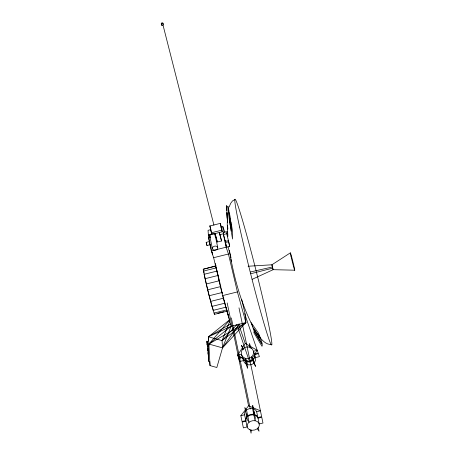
<?xml version="1.0" encoding="UTF-8"?>
<svg xmlns="http://www.w3.org/2000/svg" width="456" height="456" viewBox="0 0 456 456"><rect width="100%" height="100%" fill="white"/><g stroke="black" fill="none" stroke-linecap="round" stroke-linejoin="round"><path stroke-width="0.68" d="M227.453 217.426L227.248 224.124L227.88 236.43M247.756 364.737L247.591 368.402L246.559 365.404L246.724 361.739L247.756 364.737A6.219 5.842 -19 0 0 255.645 357.567L259.407 356.632L258.375 353.628L254.613 354.563A6.219 5.842 -19 0 1 249.922 361.75A6.219 5.842 -19 0 1 242.546 357.561L238.784 358.496L239.816 361.5L243.578 360.565A6.219 5.842 -19 0 0 246.297 364.144M249.295 347.079L249.46 343.414L250.492 346.412L250.435 347.637M250.543 347.945L250.6 346.725L251.216 348.521M251.267 430.19L251.062 433.2L250.39 429.985M209.766 361.408L210.011 365.598L216.834 367.502L222.522 347.865L222.072 340.615L229.875 320.916M210.757 229.653L208.061 230.32L208.506 237.479L211.31 250.891L213.636 257.697L222.585 295.602L231.089 326.257L222.522 347.865L208.882 344.058L210.011 365.598M229.186 206.927L230.679 203.313L232.56 200.868L234.794 199.642M209.281 241.583L206.192 242.353L206.973 245.516L210.678 244.598M206.973 245.516L206.192 242.353M227.048 311.209L214.48 314.332C209.737 299.598 206.089 284.453 203.205 269.245L215.905 265.82M214.48 314.332L214.611 314.036M238.596 324.062L245.231 343.408L237.644 355.19L238.682 358.188L242.438 357.253A6.219 5.842 -19 0 0 249.814 361.443A6.219 5.842 -19 0 0 254.505 354.255L258.267 353.32L244.61 313.62M242.438 357.253L241.406 354.255L237.644 355.19L249.62 361.984L257.235 350.316L245.231 343.408M239.314 324.039L222.522 347.865L245.904 322.569L245.453 315.318L241.708 299.467M238.99 307.834L261.641 416.636L257.885 417.571A6.219 4.771 -11.8 0 0 250.572 414.47A6.219 4.771 -11.8 0 0 245.812 420.569L242.056 421.504L240.848 415.712L248.571 405.811L227.179 302.921M220.858 227.139L222.881 226.638L223.326 233.797L226.125 247.209L228.45 254.015L237.405 291.92L245.904 322.569L208.882 344.058L229.733 320.044M208.66 341.094L208.432 336.807L222.072 340.615L236.863 324.609L249.62 361.984M229.528 319.89L208.432 336.807L208.933 345.078M208.882 344.058L231.089 326.257L245.904 322.569L222.072 340.615M290.364 252.846L271.901 264.788L248.098 266.236M230.497 323.999L208.432 336.807L231.089 326.257M252.151 279.334L273.138 269.684L294.741 270.191M250.749 273.742L272.665 268.151L273.138 269.684L271.924 264.793L272.665 268.151M209.897 225.965L220.322 223.377L220.767 224.979L222.192 231.802L211.766 234.39L209.897 225.965L211.766 234.39M211.322 232.788L221.747 230.2L220.322 223.377M208.951 234.72L209.395 237.046L208.951 234.72L212.125 233.934M208.996 235.484L210.267 235.171M208.506 237.479L210.529 236.977M219.285 234.8L223.326 233.797M223.514 234.509L226.689 233.723L226.558 231.625L223.383 232.412L223.514 234.509L226.444 246.097M214.981 233.552L217.33 242.005L221.565 240.956L219.359 232.326M228.422 240.62L225.247 241.406L225.321 242.552L226.512 247.243L229.687 246.451L228.422 240.62L229.687 246.451M225.321 242.552L228.496 241.765M211.31 250.891L226.125 247.209M213.636 257.697L228.45 254.015M203.205 269.245L215.773 266.122M203.467 271.069L216.697 267.78M204.1 274.295L216.668 271.172M205.057 278.707L218.287 275.418M206.277 283.997L219.507 280.708M207.679 289.805L220.909 286.516M209.161 295.744L222.391 292.456M222.585 295.602L237.405 291.92M210.626 301.399L223.856 298.11M211.977 306.392L225.207 303.103M213.117 310.376L225.686 307.253M213.972 313.084L226.541 309.96M217.917 313.209L223.867 311.733M257.235 350.316L253.473 351.251A6.219 5.842 -19 0 1 245.584 358.427L245.425 362.092L246.457 365.096L246.622 361.431L245.584 358.427A6.219 5.842 -19 0 1 243.259 348.578L241.48 345.397L243.105 349.456M240.848 415.712L244.61 414.778A6.219 4.771 -11.8 0 1 245.476 411.084M246.519 410.047L247.728 415.838L245.983 413.307L244.781 407.516L246.519 410.047A6.219 4.771 -11.8 0 1 256.677 411.779L260.439 410.845L248.571 405.811M245.938 421.167L242.176 422.102L243.384 427.893L247.146 426.958L245.938 421.167A6.219 4.771 -11.8 0 1 246.804 417.474M258.005 418.163L261.767 417.229L262.975 423.02L259.213 423.955L258.005 418.163A6.219 4.771 -11.8 0 0 247.853 416.431L246.109 413.905L247.317 419.697L249.056 422.222L247.853 416.431M250.424 271.998L272.528 266.942M271.799 344.383C266.469 345.101 262.439 340.564 259.401 336.841M257.298 428.691L259.042 431.216L258.238 427.357M242.62 348.709L243.213 349.769M252.801 326.336C242.056 305.201 235.285 282.235 230.896 258.997M219.399 281.626L220.003 283.113M229.322 318.772L229.681 319.656M257.589 333.353L259.378 337.816L259.082 335.736M254.505 354.255L253.473 351.251A6.219 5.842 -19 0 0 243.259 348.578M254.613 354.563L255.645 357.567M216.355 268.145L215.996 266.874L219.068 279.425M242.546 357.561L243.578 360.565M222.881 226.638L224.848 232.44M217.54 273.754L218.122 275.601M227.464 312.668L229.117 318.134M216.674 270.003L217.683 273.383M228 246.764L231.027 257.663M221.747 230.2L222.192 231.802M219.216 232.497L221.565 240.956M215.124 233.381L217.33 242.005M209.019 238.824L208.666 237.547L209.937 243.664M209.372 240.945L209.902 242.86M210.963 247.534L210.079 244.342L211.316 249.654M215.865 265.728L215.312 263.75L215.859 266.247M211.669 250.931L212.559 254.129L212.131 252.088M224.74 302.784L227.305 312.103L226.33 307.64M223.018 296.178L224.58 302.197L224.341 300.835M226.689 233.723L228.678 241.532M162.929 24.784L213.938 225.173M222.346 293.567L218.407 277.505M229.59 222.522L227.84 206.152L228.849 210.262L230.092 224.574M228.12 314.264L228.718 316.852M227.23 311.009L228.108 314.931M256.677 411.779L257.885 417.571M215.158 235.171L217.729 247.517M209.868 236.487L212.439 248.833M244.61 414.778L245.812 420.569M231.346 317.946L250.281 409.015M225.287 304.454L225.538 305.737M229.425 250.424L231.323 261.413M227.487 231.642L227.726 234.526M225.372 240.226L225.503 242.324M208.016 349.342L207.93 347.831L207.999 349.119M207.987 348.772C207.925 347.654 208.249 352.488 208.056 349.376M208.261 353.212L208.238 352.853L208.306 354.255M208.637 360.445L208.648 360.588M208.369 356.142L208.392 356.512L208.244 353.845L208.341 355.441M208.289 353.776L208.204 352.209L208.272 353.554M208.335 355.572L208.42 357.077L208.358 355.794M208.603 359.887L208.694 361.454L208.626 360.103M207.081 341.994L207.064 341.664L207.087 342.177M207.201 344.28L207.218 344.628L207.195 344.098M207.879 345.933L207.793 344.326L208.004 348.458M208.027 348.88L208.061 350.128M208.267 353.28L208.335 354.546M208.563 359.117L208.631 360.377M208.295 354.785L208.358 356.005M227.43 221.399L227.458 222.243L226.923 212.524L227.196 218.139M227.59 225.674L227.772 229.1L227.641 226.239M207.879 346.093L207.925 346.953M207.982 347.86L208.027 348.72M208.335 354.865L208.403 356.13M208.489 357.527L208.557 358.798M208.067 350.487L208.289 354.42M208.369 355.247L208.5 357.641M207.868 345.637L207.913 346.531M207.999 348.281L208.044 349.176M208.164 352.106L208.067 349.518M208.187 352.801L208.249 354.038M208.312 354.175L208.381 355.469M208.46 357.173L208.58 359.488M207.161 343.397L207.252 345.192L207.178 343.773M207.166 343.499L207.035 341.105L207.104 342.502M207.081 341.954L207.138 343.009M207.144 343.265L207.201 344.314M227.458 222.243L226.621 205.593L226.643 206.431M208.586 359.402L208.654 360.633M207.862 345.751L207.816 344.873L207.839 345.295M208.54 358.524L208.609 359.818M208.016 348.498L208.078 350.732M226.683 207.32L226.837 210.661M213.22 310.108A20.731 0.667 76 0 1 207.822 290.022M207.662 289.366A20.731 0.667 76 0 1 205.502 280.206M205.348 279.5A20.731 0.667 76 0 1 204.658 276.313M204.522 275.658A20.731 0.667 76 0 1 204.185 273.936M203.986 272.779A20.731 0.667 76 0 1 203.98 271.582M210.609 230.132A2.183 0.781 -13.3 0 1 211.094 229.927M210.501 237.405A2.73 2.092 -11.8 0 1 211.954 233.808A2.73 2.092 -11.8 0 1 215.084 236.265M161.732 24.578A0.969 0.958 -3.6 0 1 161.401 23.267A0.969 0.958 -3.6 0 1 162.729 22.937A0.969 0.958 -3.6 0 1 163.066 24.248M252.761 405.532L252.556 408.542L253.764 414.333L253.969 411.323L252.761 405.532M254.089 411.922L253.884 414.931L255.092 420.723L255.297 417.713L254.089 411.922M254.214 331.369L253.849 332.743L261.995 346.292L262.36 344.913L254.214 331.369L251.096 322.517L258.449 333.137L260.65 338.512L253.302 327.892L261.282 340.381L262.234 343.875L254.214 331.369M253.405 360.109L251.621 356.928L252.652 359.926L254.437 363.113L253.405 360.109M254.539 363.421L252.761 360.24L253.792 363.238L255.577 366.419L254.539 363.421M230.525 218.965L229.351 212.701L230.126 224.808L232.56 239.052L232.303 229.984L231.044 222.004L231.3 231.067L230.525 218.965M249.814 429.769A6.219 4.771 -11.8 0 0 259.339 425.197A6.219 4.771 -11.8 0 0 250.384 421.401A6.219 4.771 -11.8 0 0 249.814 429.769M213.607 250.065A2.73 2.092 -11.8 0 0 217.786 248.064A2.73 2.092 -11.8 0 0 213.858 246.4A2.73 2.092 -11.8 0 0 213.607 250.065M239.588 227.042A75.154 3.01 75.9 0 0 270.938 344.189A75.154 3.01 75.9 0 0 249.358 244.809A75.154 3.01 75.9 0 0 239.588 227.042M290.974 256.118A9 0.291 76 0 0 294.656 270.163A9 0.291 76 0 0 292.022 258.273A9 0.291 76 0 0 290.974 256.118M161.777 25.257A0.969 0.958 -3.6 0 0 163.242 24.447A0.969 0.958 -3.6 0 0 161.8 23.598A0.969 0.958 -3.6 0 0 161.777 25.257"/></g></svg>
